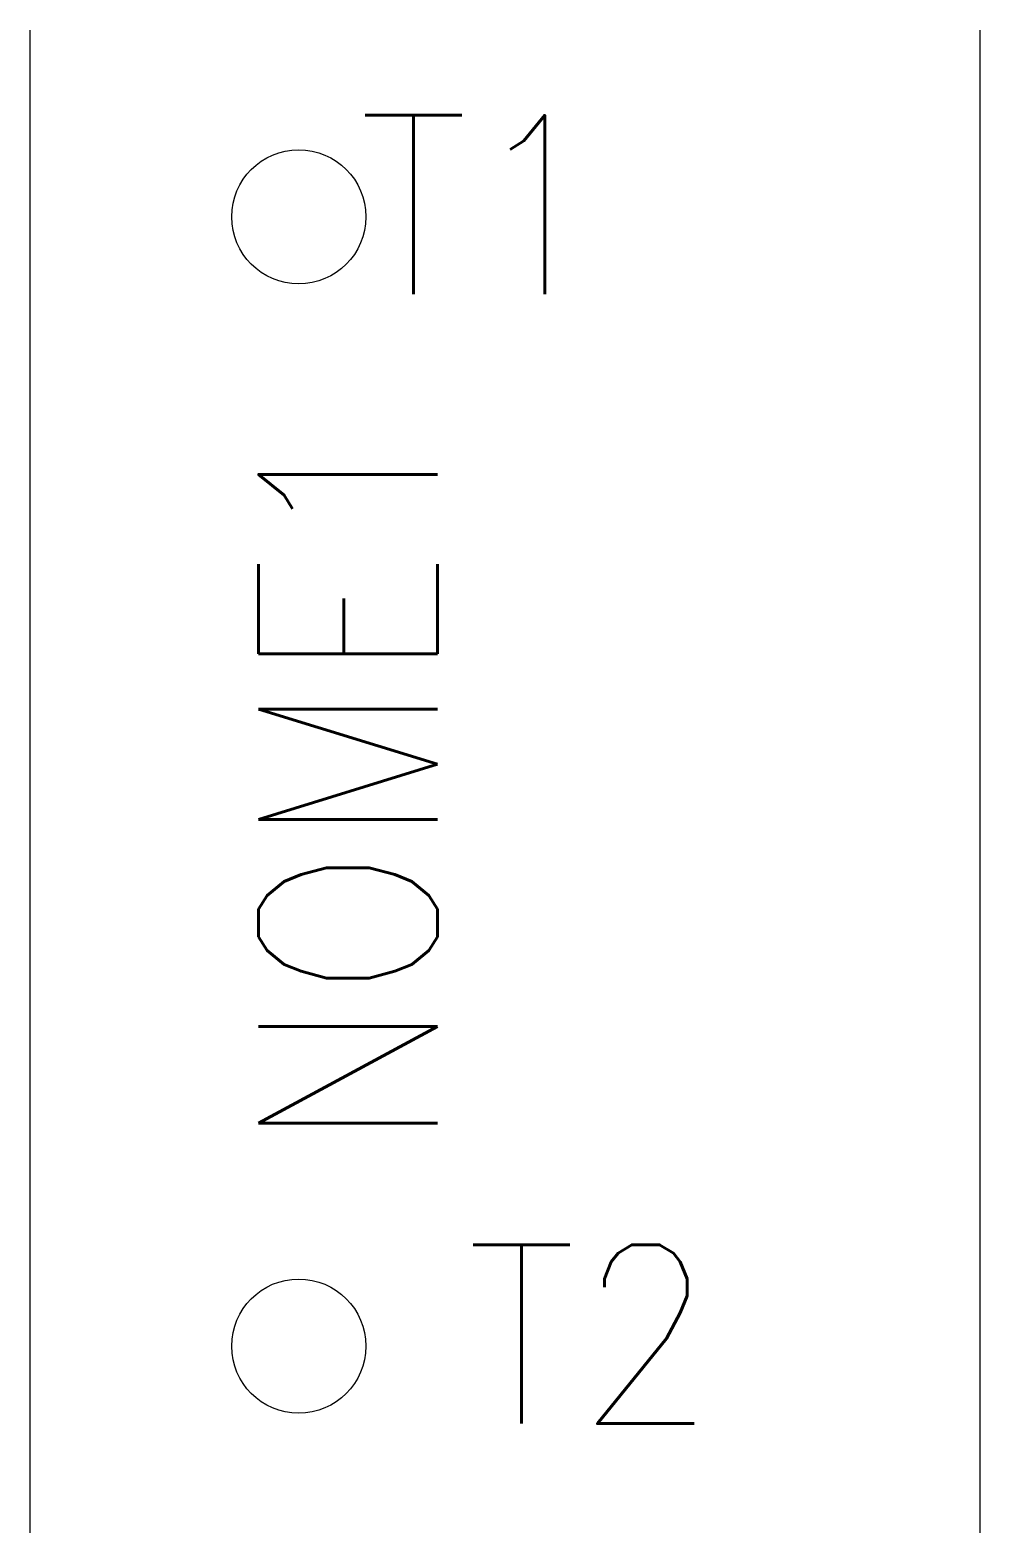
# Model space of a CAD drawing. Header units: millimetres. Extents: x 931.1 to 941.8, y 1066.2 to 1083.
import ezdxf
from ezdxf.enums import TextEntityAlignment as Align

# ---------------------------------------------------------------- set-up
doc = ezdxf.new("R2010")
doc.units = ezdxf.units.MM
doc.styles.add('ROMANS', font='romans.shx')

msp = doc.modelspace()

# ---------------------------------------------------------------- linework, layer by layer
at = {"color": 0, "linetype": 'Continuous'}
for p, q in [((931.148, 1066.157), (931.148, 1082.957)), ((941.767, 1082.957), (941.767, 1066.157))]:
    msp.add_line(p, q, dxfattribs=at)
for centre in [(934.152, 1080.869), (934.152, 1068.245)]:
    msp.add_circle(centre, 0.75)

# ---------------------------------------------------------------- texts
at = {"style": 'ROMANS', "width": 0.9}
for tag, p in [('T1', (936.207, 1080.004)), ('T2', (937.414, 1067.379))]:
    msp.add_attdef(tag, text='', height=2, dxfattribs=at).set_placement(p, align=Align.CENTER)
msp.add_attdef('NOME1', text='', height=2, rotation=90, dxfattribs=at).set_placement((934.702, 1074.557), align=Align.MIDDLE_CENTER)

doc.saveas('drawing.dxf')
